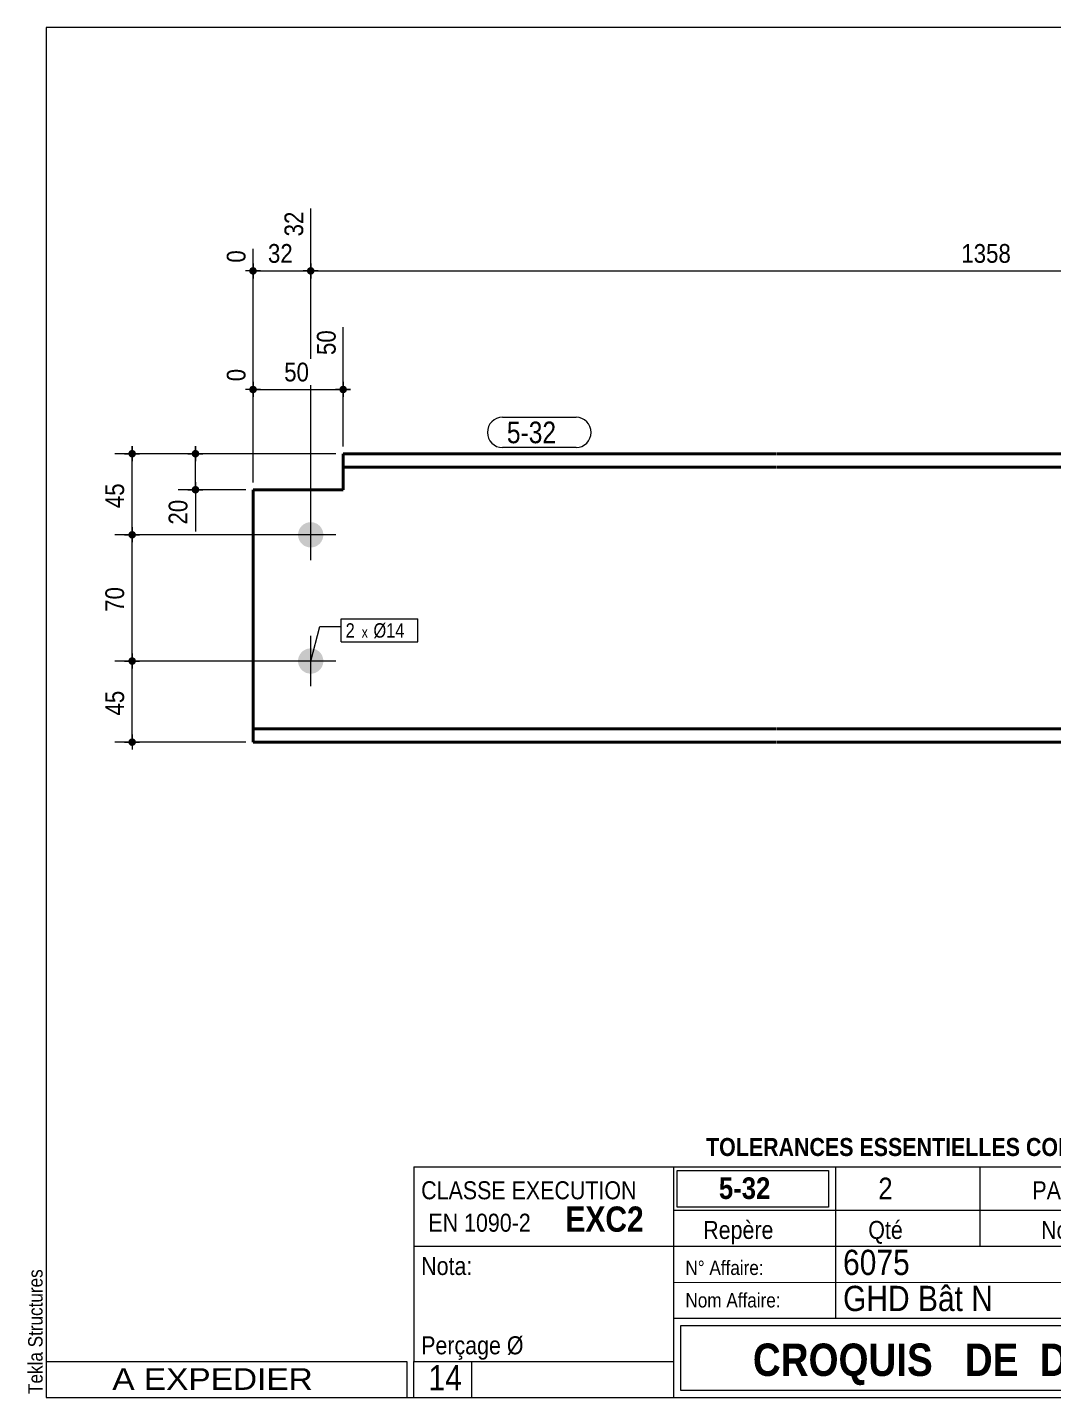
# Model space of a CAD drawing. Header units: millimetres. Extents: x 2 to 287, y 5 to 195.
# Drawn here: x 2.4 to 144.7, y 5 to 195 of the extents above; entities that cross this region are included whole.
import ezdxf

# ---------------------------------------------------------------- set-up
doc = ezdxf.new("R2010")
doc.units = ezdxf.units.MM
for name, color, linetype, lineweight in [('Autre type objet', 1, 'Continuous', 0), ('Boulon', 7, 'Continuous', 0), ('Cotation', 7, 'Continuous', 0), ('Désignation boulon', 3, 'Continuous', 0), ('Feuille dessin', 5, 'Continuous', 0), ('Piece', 2, 'Continuous', 0), ('Repère pièce', 3, 'Continuous', 0)]:
    doc.layers.add(name, color=color, linetype=linetype, lineweight=lineweight)
doc.styles.add('ARIAL', font='ARIAL.TTF')
doc.styles.add('ARIAL_BOLD', font='ARIALBD.TTF')
doc.styles.add('ARIAL_NARROW', font='ARIAL.TTF')
doc.styles.add('COMIC_SANS_MS', font='COMIC.TTF')

# ---------------------------------------------------------------- blocks, each defined once
blk = doc.blocks.new('*A2')
at = {"layer": 'Boulon'}
for points in [[(43.43, 124.59), (43.43, 124.55), (43.43, 124.51), (43.42, 124.47), (43.42, 124.42), (43.41, 124.38), (43.4, 124.34), (43.4, 124.3), (43.39, 124.25), (43.38, 124.21), (43.37, 124.17), (43.35, 124.13), (43.34, 124.09), (43.33, 124.05), (43.31, 124.01), (43.3, 123.97), (43.28, 123.93), (43.26, 123.89), (43.24, 123.85), (43.22, 123.81), (43.2, 123.78), (43.18, 123.74), (43.16, 123.7), (43.14, 123.67), (43.11, 123.63), (43.09, 123.6), (43.06, 123.56), (43.03, 123.53), (43.01, 123.49), (42.98, 123.46), (42.95, 123.43), (42.92, 123.4), (42.89, 123.37), (42.86, 123.34), (42.82, 123.31), (42.79, 123.28), (42.76, 123.26), (42.72, 123.23), (42.69, 123.21), (42.65, 123.18), (42.62, 123.16), (42.58, 123.14), (42.54, 123.11), (42.5, 123.09), (42.47, 123.07), (42.43, 123.06), (42.39, 123.04), (42.35, 123.02), (42.31, 123), (42.27, 122.99), (42.23, 122.98), (42.19, 122.96), (42.15, 122.95), (42.11, 122.94), (42.06, 122.93), (42.02, 122.92), (41.98, 122.91), (41.94, 122.91), (41.89, 122.9), (41.85, 122.9), (41.81, 122.89), (41.77, 122.89), (41.72, 122.89), (41.68, 122.89), (41.64, 122.89), (41.59, 122.89), (41.55, 122.89), (41.51, 122.9), (41.47, 122.9), (41.42, 122.91), (41.38, 122.91), (41.34, 122.92), (41.3, 122.93), (41.25, 122.94), (41.21, 122.95), (41.17, 122.96), (41.13, 122.98), (41.09, 122.99), (41.05, 123), (41.01, 123.02), (40.97, 123.04), (40.93, 123.06), (40.89, 123.07), (40.86, 123.09), (40.82, 123.11), (40.78, 123.14), (40.74, 123.16), (40.71, 123.18), (40.67, 123.21), (40.64, 123.23), (40.6, 123.26), (40.57, 123.28), (40.54, 123.31), (40.5, 123.34), (40.47, 123.37), (40.44, 123.4), (40.41, 123.43), (40.38, 123.46), (40.35, 123.49), (40.33, 123.53), (40.3, 123.56), (40.27, 123.6), (40.25, 123.63), (40.22, 123.67), (40.2, 123.7), (40.18, 123.74), (40.16, 123.78), (40.14, 123.81), (40.12, 123.85), (40.1, 123.89), (40.08, 123.93), (40.06, 123.97), (40.05, 124.01), (40.03, 124.05), (40.02, 124.09), (40.01, 124.13), (39.99, 124.17), (39.98, 124.21), (39.97, 124.25), (39.96, 124.3), (39.96, 124.34), (39.95, 124.38), (39.94, 124.42), (39.94, 124.47), (39.93, 124.51), (39.93, 124.55), (39.93, 124.59), (39.93, 124.64), (39.93, 124.68), (39.93, 124.72), (39.93, 124.77), (39.94, 124.81), (39.94, 124.85), (39.95, 124.89), (39.96, 124.94), (39.96, 124.98), (39.97, 125.02), (39.98, 125.06), (39.99, 125.1), (40.01, 125.15), (40.02, 125.19), (40.03, 125.23), (40.05, 125.27), (40.06, 125.31), (40.08, 125.35), (40.1, 125.39), (40.12, 125.42), (40.14, 125.46), (40.16, 125.5), (40.18, 125.54), (40.2, 125.57), (40.22, 125.61), (40.25, 125.65), (40.27, 125.68), (40.3, 125.71), (40.33, 125.75), (40.35, 125.78), (40.38, 125.81), (40.41, 125.84), (40.44, 125.88), (40.47, 125.91), (40.5, 125.93), (40.54, 125.96), (40.57, 125.99), (40.6, 126.02), (40.64, 126.04), (40.67, 126.07), (40.71, 126.09), (40.74, 126.12), (40.78, 126.14), (40.82, 126.16), (40.86, 126.18), (40.89, 126.2), (40.93, 126.22), (40.97, 126.24), (41.01, 126.25), (41.05, 126.27), (41.09, 126.29), (41.13, 126.3), (41.17, 126.31), (41.21, 126.32), (41.25, 126.34), (41.3, 126.35), (41.34, 126.35), (41.38, 126.36), (41.42, 126.37), (41.47, 126.37), (41.51, 126.38), (41.55, 126.38), (41.59, 126.39), (41.64, 126.39), (41.68, 126.39), (41.72, 126.39), (41.77, 126.39), (41.81, 126.38), (41.85, 126.38), (41.89, 126.37), (41.94, 126.37), (41.98, 126.36), (42.02, 126.35), (42.06, 126.35), (42.11, 126.34), (42.15, 126.32), (42.19, 126.31), (42.23, 126.3), (42.27, 126.29), (42.31, 126.27), (42.35, 126.25), (42.39, 126.24), (42.43, 126.22), (42.47, 126.2), (42.5, 126.18), (42.54, 126.16), (42.58, 126.14), (42.62, 126.12), (42.65, 126.09), (42.69, 126.07), (42.72, 126.04), (42.76, 126.02), (42.79, 125.99), (42.82, 125.96), (42.86, 125.93), (42.89, 125.91), (42.92, 125.88), (42.95, 125.84), (42.98, 125.81), (43.01, 125.78), (43.03, 125.75), (43.06, 125.71), (43.09, 125.68), (43.11, 125.65), (43.14, 125.61), (43.16, 125.57), (43.18, 125.54), (43.2, 125.5), (43.22, 125.46), (43.24, 125.42), (43.26, 125.39), (43.28, 125.35), (43.3, 125.31), (43.31, 125.27), (43.33, 125.23), (43.34, 125.19), (43.35, 125.15), (43.37, 125.1), (43.38, 125.06), (43.39, 125.02), (43.4, 124.98), (43.4, 124.94), (43.41, 124.89), (43.42, 124.85), (43.42, 124.81), (43.43, 124.77), (43.43, 124.72), (43.43, 124.68), (43.43, 124.64)], [(43.43, 107.09), (43.43, 107.05), (43.43, 107.01), (43.42, 106.97), (43.42, 106.92), (43.41, 106.88), (43.4, 106.84), (43.4, 106.8), (43.39, 106.75), (43.38, 106.71), (43.37, 106.67), (43.35, 106.63), (43.34, 106.59), (43.33, 106.55), (43.31, 106.51), (43.3, 106.47), (43.28, 106.43), (43.26, 106.39), (43.24, 106.35), (43.22, 106.31), (43.2, 106.28), (43.18, 106.24), (43.16, 106.2), (43.14, 106.17), (43.11, 106.13), (43.09, 106.1), (43.06, 106.06), (43.03, 106.03), (43.01, 105.99), (42.98, 105.96), (42.95, 105.93), (42.92, 105.9), (42.89, 105.87), (42.86, 105.84), (42.82, 105.81), (42.79, 105.78), (42.76, 105.76), (42.72, 105.73), (42.69, 105.71), (42.65, 105.68), (42.62, 105.66), (42.58, 105.64), (42.54, 105.61), (42.5, 105.59), (42.47, 105.57), (42.43, 105.56), (42.39, 105.54), (42.35, 105.52), (42.31, 105.5), (42.27, 105.49), (42.23, 105.48), (42.19, 105.46), (42.15, 105.45), (42.11, 105.44), (42.06, 105.43), (42.02, 105.42), (41.98, 105.41), (41.94, 105.41), (41.89, 105.4), (41.85, 105.4), (41.81, 105.39), (41.77, 105.39), (41.72, 105.39), (41.68, 105.39), (41.64, 105.39), (41.59, 105.39), (41.55, 105.39), (41.51, 105.4), (41.47, 105.4), (41.42, 105.41), (41.38, 105.41), (41.34, 105.42), (41.3, 105.43), (41.25, 105.44), (41.21, 105.45), (41.17, 105.46), (41.13, 105.48), (41.09, 105.49), (41.05, 105.5), (41.01, 105.52), (40.97, 105.54), (40.93, 105.56), (40.89, 105.57), (40.86, 105.59), (40.82, 105.61), (40.78, 105.64), (40.74, 105.66), (40.71, 105.68), (40.67, 105.71), (40.64, 105.73), (40.6, 105.76), (40.57, 105.78), (40.54, 105.81), (40.5, 105.84), (40.47, 105.87), (40.44, 105.9), (40.41, 105.93), (40.38, 105.96), (40.35, 105.99), (40.33, 106.03), (40.3, 106.06), (40.27, 106.1), (40.25, 106.13), (40.22, 106.17), (40.2, 106.2), (40.18, 106.24), (40.16, 106.28), (40.14, 106.31), (40.12, 106.35), (40.1, 106.39), (40.08, 106.43), (40.06, 106.47), (40.05, 106.51), (40.03, 106.55), (40.02, 106.59), (40.01, 106.63), (39.99, 106.67), (39.98, 106.71), (39.97, 106.75), (39.96, 106.8), (39.96, 106.84), (39.95, 106.88), (39.94, 106.92), (39.94, 106.97), (39.93, 107.01), (39.93, 107.05), (39.93, 107.09), (39.93, 107.14), (39.93, 107.18), (39.93, 107.22), (39.93, 107.27), (39.94, 107.31), (39.94, 107.35), (39.95, 107.39), (39.96, 107.44), (39.96, 107.48), (39.97, 107.52), (39.98, 107.56), (39.99, 107.6), (40.01, 107.65), (40.02, 107.69), (40.03, 107.73), (40.05, 107.77), (40.06, 107.81), (40.08, 107.85), (40.1, 107.89), (40.12, 107.92), (40.14, 107.96), (40.16, 108), (40.18, 108.04), (40.2, 108.07), (40.22, 108.11), (40.25, 108.15), (40.27, 108.18), (40.3, 108.21), (40.33, 108.25), (40.35, 108.28), (40.38, 108.31), (40.41, 108.34), (40.44, 108.38), (40.47, 108.41), (40.5, 108.43), (40.54, 108.46), (40.57, 108.49), (40.6, 108.52), (40.64, 108.54), (40.67, 108.57), (40.71, 108.59), (40.74, 108.62), (40.78, 108.64), (40.82, 108.66), (40.86, 108.68), (40.89, 108.7), (40.93, 108.72), (40.97, 108.74), (41.01, 108.75), (41.05, 108.77), (41.09, 108.79), (41.13, 108.8), (41.17, 108.81), (41.21, 108.82), (41.25, 108.84), (41.3, 108.85), (41.34, 108.85), (41.38, 108.86), (41.42, 108.87), (41.47, 108.87), (41.51, 108.88), (41.55, 108.88), (41.59, 108.89), (41.64, 108.89), (41.68, 108.89), (41.72, 108.89), (41.77, 108.89), (41.81, 108.88), (41.85, 108.88), (41.89, 108.87), (41.94, 108.87), (41.98, 108.86), (42.02, 108.85), (42.06, 108.85), (42.11, 108.84), (42.15, 108.82), (42.19, 108.81), (42.23, 108.8), (42.27, 108.79), (42.31, 108.77), (42.35, 108.75), (42.39, 108.74), (42.43, 108.72), (42.47, 108.7), (42.5, 108.68), (42.54, 108.66), (42.58, 108.64), (42.62, 108.62), (42.65, 108.59), (42.69, 108.57), (42.72, 108.54), (42.76, 108.52), (42.79, 108.49), (42.82, 108.46), (42.86, 108.43), (42.89, 108.41), (42.92, 108.38), (42.95, 108.34), (42.98, 108.31), (43.01, 108.28), (43.03, 108.25), (43.06, 108.21), (43.09, 108.18), (43.11, 108.15), (43.14, 108.11), (43.16, 108.07), (43.18, 108.04), (43.2, 108), (43.22, 107.96), (43.24, 107.92), (43.26, 107.89), (43.28, 107.85), (43.3, 107.81), (43.31, 107.77), (43.33, 107.73), (43.34, 107.69), (43.35, 107.65), (43.37, 107.6), (43.38, 107.56), (43.39, 107.52), (43.4, 107.48), (43.4, 107.44), (43.41, 107.39), (43.42, 107.35), (43.42, 107.31), (43.43, 107.27), (43.43, 107.22), (43.43, 107.18), (43.43, 107.14)]]:
    blk.add_hatch(color=256, dxfattribs=at).paths.add_polyline_path(points, flags=17)
at = {"layer": 'Boulon', "linetype": 'Continuous', "lineweight": 0}
for p, q in [((41.68, 121.14), (41.68, 128.14)), ((45.18, 124.64), (38.18, 124.64)), ((41.68, 103.64), (41.68, 110.64)), ((45.18, 107.14), (38.18, 107.14))]:
    blk.add_line(p, q, dxfattribs=at)
blk = doc.blocks.new('*A3')
at = {"layer": 'Piece', "color": 2, "linetype": 'Continuous', "lineweight": 40}
for p, q in [((106.18, 135.887617), (46.18, 135.887617)), ((46.18, 135.887617), (46.18, 130.887617)), ((225.330001, 135.887617), (106.28, 135.887617)), ((106.18, 134.037617), (46.18, 134.037617)), ((225.330001, 134.037617), (106.28, 134.037617)), ((46.18, 130.887617), (33.68, 130.887617)), ((33.68, 97.737617), (33.68, 130.887617)), ((33.68, 95.887617), (33.68, 97.737617)), ((106.18, 97.737617), (33.68, 97.737617)), ((237.830001, 97.737617), (106.28, 97.737617)), ((106.18, 95.887617), (33.68, 95.887617)), ((237.830001, 95.887617), (106.28, 95.887617))]:
    blk.add_line(p, q, dxfattribs=at)
blk = doc.blocks.new('*A4')
at = {"layer": 'Feuille dessin', "linetype": 'Continuous', "lineweight": 0}
for p, q in [((282, 195), (5, 195)), ((5, 195), (5, 5)), ((5, 5), (282, 5))]:
    blk.add_line(p, q, dxfattribs=at)
at = {"layer": 'Feuille dessin', "style": 'ARIAL', "width": 0.85}
blk.add_text('Tekla Structures', height=2, rotation=90, dxfattribs=at).set_placement((4.5, 5.5))
blk = doc.blocks.new('*A6')
at = {"layer": 'Autre type objet', "linetype": 'Continuous', "lineweight": 0}
for p, q in [((56, 37), (92, 37)), ((56, 37), (56, 10)), ((92, 37), (92, 10)), ((56, 26), (92, 26)), ((56, 10), (92, 10)), ((56, 5), (56, 10)), ((64, 5), (64, 10)), ((56, 5), (64, 5))]:
    blk.add_line(p, q, dxfattribs=at)
at = {"layer": 'Autre type objet', "width": 0.85}
for s, height, style, p in [('CLASSE EXECUTION', 2.5, 'ARIAL', (57, 32.5)), ('EN 1090-2', 2.5, 'ARIAL', (58, 28)), ('EXC2', 3.5, 'ARIAL_BOLD', (77, 28)), ('Nota:', 2.5, 'ARIAL', (57, 22)), ('Perçage Ø', 2.5, 'ARIAL', (57, 11)), ('14', 3.5, 'ARIAL_NARROW', (58.014234, 6))]:
    blk.add_text(s, height=height, dxfattribs=dict(at, style=style)).set_placement(p)
blk = doc.blocks.new('*A7')
at = {"layer": 'Autre type objet', "linetype": 'Continuous', "lineweight": 0}
for p, q in [((92, 37), (282, 37)), ((92, 37), (92, 31)), ((92.51953, 36.5), (113.5, 36.5)), ((92.51953, 31.394341), (92.51953, 36.5)), ((113.5, 36.5), (113.5, 31.394341)), ((114.5, 31), (114.5, 37)), ((134.5, 31), (134.5, 37)), ((92, 31), (282, 31)), ((92, 31), (92, 5)), ((113.5, 31.394341), (92.51953, 31.394341)), ((114.5, 16), (114.5, 31)), ((134.5, 26), (134.5, 31)), ((92, 26), (282, 26)), ((92, 21), (241.327069, 20.935451)), ((92, 16), (181, 16)), ((93, 15), (180, 15)), ((93, 6), (93, 15)), ((180, 6), (93, 6)), ((92, 5), (282, 5))]:
    blk.add_line(p, q, dxfattribs=at)
at = {"layer": 'Autre type objet', "width": 0.85}
for s, height, style, p in [('TOLERANCES ESSENTIELLES CONFORMES A LA NORME 1090-1', 2.5, 'ARIAL_BOLD', (96.5, 38.5)), ('5-32', 3, 'ARIAL_BOLD', (98.285724, 32.540141)), ('2', 3, 'ARIAL', (120.389893, 32.5)), ('PANNE', 2.5, 'ARIAL', (141.75415, 32.5)), ('Repère', 2.5, 'ARIAL', (96.112978, 27)), ('Qté', 2.5, 'ARIAL', (119, 27)), ('Nom', 2.5, 'ARIAL', (142.961426, 27)), ('6075', 3.5, 'ARIAL', (115.5, 22)), ('N° Affaire:', 2, 'ARIAL', (93.640566, 22)), ('Nom Affaire:', 2, 'ARIAL', (93.640566, 17.5)), ('GHD Bât N', 3.5, 'ARIAL', (115.5, 17)), ('CROQUIS   DE  DEBIT', 4.5, 'ARIAL_BOLD', (103, 8))]:
    blk.add_text(s, height=height, dxfattribs=dict(at, style=style)).set_placement(p)
blk = doc.blocks.new('*A8')
at = {"layer": 'Autre type objet', "linetype": 'Continuous', "lineweight": 0}
for p, q in [((5, 10), (55, 10)), ((5, 10), (5, 5)), ((55, 10), (55, 5)), ((5, 5), (55, 5))]:
    blk.add_line(p, q, dxfattribs=at)
at = {"layer": 'Autre type objet', "style": 'ARIAL', "width": 1.105}
blk.add_text('A EXPEDIER', height=3, dxfattribs=at).set_placement((14.169647, 6.073465))
blk = doc.blocks.new('*A9')
at = {"layer": 'Cotation'}
for points in [[(33.65, 144.27), (33.63, 144.27), (33.6, 144.27), (33.58, 144.28), (33.55, 144.28), (33.53, 144.29), (33.5, 144.3), (33.48, 144.31), (33.46, 144.32), (33.43, 144.33), (33.41, 144.34), (33.39, 144.36), (33.37, 144.37), (33.35, 144.39), (33.33, 144.4), (33.31, 144.42), (33.29, 144.44), (33.28, 144.46), (33.26, 144.48), (33.25, 144.5), (33.23, 144.52), (33.22, 144.54), (33.21, 144.57), (33.2, 144.59), (33.19, 144.61), (33.18, 144.64), (33.18, 144.66), (33.17, 144.69), (33.17, 144.71), (33.16, 144.74), (33.16, 144.76), (33.16, 144.79), (33.16, 144.81), (33.16, 144.84), (33.17, 144.86), (33.17, 144.89), (33.18, 144.91), (33.18, 144.94), (33.19, 144.96), (33.2, 144.99), (33.21, 145.01), (33.22, 145.03), (33.23, 145.05), (33.25, 145.08), (33.26, 145.1), (33.28, 145.12), (33.29, 145.14), (33.31, 145.16), (33.33, 145.17), (33.35, 145.19), (33.37, 145.21), (33.39, 145.22), (33.41, 145.23), (33.43, 145.25), (33.46, 145.26), (33.48, 145.27), (33.5, 145.28), (33.53, 145.29), (33.55, 145.29), (33.58, 145.3), (33.6, 145.3), (33.63, 145.31), (33.65, 145.31), (33.68, 145.31), (33.71, 145.31), (33.73, 145.31), (33.76, 145.3), (33.78, 145.3), (33.81, 145.29), (33.83, 145.29), (33.86, 145.28), (33.88, 145.27), (33.9, 145.26), (33.93, 145.25), (33.95, 145.23), (33.97, 145.22), (33.99, 145.21), (34.01, 145.19), (34.03, 145.17), (34.05, 145.16), (34.07, 145.14), (34.08, 145.12), (34.1, 145.1), (34.11, 145.08), (34.13, 145.05), (34.14, 145.03), (34.15, 145.01), (34.16, 144.99), (34.17, 144.96), (34.18, 144.94), (34.18, 144.91), (34.19, 144.89), (34.19, 144.86), (34.2, 144.84), (34.2, 144.81), (34.2, 144.79), (34.2, 144.76), (34.2, 144.74), (34.19, 144.71), (34.19, 144.69), (34.18, 144.66), (34.18, 144.64), (34.17, 144.61), (34.16, 144.59), (34.15, 144.57), (34.14, 144.54), (34.13, 144.52), (34.11, 144.5), (34.1, 144.48), (34.08, 144.46), (34.07, 144.44), (34.05, 144.42), (34.03, 144.4), (34.01, 144.39), (33.99, 144.37), (33.97, 144.36), (33.95, 144.34), (33.93, 144.33), (33.9, 144.32), (33.88, 144.31), (33.86, 144.3), (33.83, 144.29), (33.81, 144.28), (33.78, 144.28), (33.76, 144.27), (33.73, 144.27), (33.71, 144.27), (33.68, 144.27)], [(46.15, 144.27), (46.13, 144.27), (46.1, 144.27), (46.08, 144.28), (46.05, 144.28), (46.03, 144.29), (46, 144.3), (45.98, 144.31), (45.96, 144.32), (45.93, 144.33), (45.91, 144.34), (45.89, 144.36), (45.87, 144.37), (45.85, 144.39), (45.83, 144.4), (45.81, 144.42), (45.79, 144.44), (45.78, 144.46), (45.76, 144.48), (45.75, 144.5), (45.73, 144.52), (45.72, 144.54), (45.71, 144.57), (45.7, 144.59), (45.69, 144.61), (45.68, 144.64), (45.68, 144.66), (45.67, 144.69), (45.67, 144.71), (45.66, 144.74), (45.66, 144.76), (45.66, 144.79), (45.66, 144.81), (45.66, 144.84), (45.67, 144.86), (45.67, 144.89), (45.68, 144.91), (45.68, 144.94), (45.69, 144.96), (45.7, 144.99), (45.71, 145.01), (45.72, 145.03), (45.73, 145.05), (45.75, 145.08), (45.76, 145.1), (45.78, 145.12), (45.79, 145.14), (45.81, 145.16), (45.83, 145.17), (45.85, 145.19), (45.87, 145.21), (45.89, 145.22), (45.91, 145.23), (45.93, 145.25), (45.96, 145.26), (45.98, 145.27), (46, 145.28), (46.03, 145.29), (46.05, 145.29), (46.08, 145.3), (46.1, 145.3), (46.13, 145.31), (46.15, 145.31), (46.18, 145.31), (46.21, 145.31), (46.23, 145.31), (46.26, 145.3), (46.28, 145.3), (46.31, 145.29), (46.33, 145.29), (46.36, 145.28), (46.38, 145.27), (46.4, 145.26), (46.43, 145.25), (46.45, 145.23), (46.47, 145.22), (46.49, 145.21), (46.51, 145.19), (46.53, 145.17), (46.55, 145.16), (46.57, 145.14), (46.58, 145.12), (46.6, 145.1), (46.61, 145.08), (46.63, 145.05), (46.64, 145.03), (46.65, 145.01), (46.66, 144.99), (46.67, 144.96), (46.68, 144.94), (46.68, 144.91), (46.69, 144.89), (46.69, 144.86), (46.7, 144.84), (46.7, 144.81), (46.7, 144.79), (46.7, 144.76), (46.7, 144.74), (46.69, 144.71), (46.69, 144.69), (46.68, 144.66), (46.68, 144.64), (46.67, 144.61), (46.66, 144.59), (46.65, 144.57), (46.64, 144.54), (46.63, 144.52), (46.61, 144.5), (46.6, 144.48), (46.58, 144.46), (46.57, 144.44), (46.55, 144.42), (46.53, 144.4), (46.51, 144.39), (46.49, 144.37), (46.47, 144.36), (46.45, 144.34), (46.43, 144.33), (46.4, 144.32), (46.38, 144.31), (46.36, 144.3), (46.33, 144.29), (46.31, 144.28), (46.28, 144.28), (46.26, 144.27), (46.23, 144.27), (46.21, 144.27), (46.18, 144.27)]]:
    blk.add_hatch(color=256, dxfattribs=at).paths.add_polyline_path(points, flags=17)
at = {"layer": 'Cotation', "linetype": 'Continuous', "lineweight": 0}
for p, q in [((46.18, 136.89), (46.18, 153.42)), ((33.68, 131.89), (33.68, 147.86)), ((34.72, 144.79), (32.64, 144.79)), ((33.68, 144.79), (32.64, 144.79)), ((33.68, 145.83), (33.68, 143.75)), ((33.68, 144.79), (46.18, 144.79)), ((47.22, 144.79), (45.14, 144.79)), ((46.18, 145.83), (46.18, 143.75)), ((46.18, 144.79), (47.22, 144.79))]:
    blk.add_line(p, q, dxfattribs=at)
at = {"layer": 'Cotation'}
for p in [(33.68, 144.79), (46.18, 144.79)]:
    blk.add_point(p, dxfattribs=at)
at = {"layer": 'Cotation', "style": 'ARIAL', "width": 0.85}
for s, p in [('50', (45.14, 149.57)), ('0', (32.64, 145.93))]:
    blk.add_text(s, height=2.6, rotation=90.0002, dxfattribs=at).set_placement(p)
blk.add_text('50', height=2.6, dxfattribs=at).set_placement((38, 145.91))
blk = doc.blocks.new('*A11')
at = {"layer": 'Cotation'}
for points in [[(33.65, 160.72), (33.63, 160.72), (33.6, 160.72), (33.58, 160.73), (33.55, 160.73), (33.53, 160.74), (33.5, 160.75), (33.48, 160.75), (33.46, 160.77), (33.43, 160.78), (33.41, 160.79), (33.39, 160.8), (33.37, 160.82), (33.35, 160.83), (33.33, 160.85), (33.31, 160.87), (33.29, 160.89), (33.28, 160.91), (33.26, 160.93), (33.25, 160.95), (33.23, 160.97), (33.22, 160.99), (33.21, 161.01), (33.2, 161.04), (33.19, 161.06), (33.18, 161.08), (33.18, 161.11), (33.17, 161.13), (33.17, 161.16), (33.16, 161.18), (33.16, 161.21), (33.16, 161.24), (33.16, 161.26), (33.16, 161.29), (33.17, 161.31), (33.17, 161.34), (33.18, 161.36), (33.18, 161.39), (33.19, 161.41), (33.2, 161.43), (33.21, 161.46), (33.22, 161.48), (33.23, 161.5), (33.25, 161.52), (33.26, 161.55), (33.28, 161.57), (33.29, 161.58), (33.31, 161.6), (33.33, 161.62), (33.35, 161.64), (33.37, 161.65), (33.39, 161.67), (33.41, 161.68), (33.43, 161.69), (33.46, 161.71), (33.48, 161.72), (33.5, 161.72), (33.53, 161.73), (33.55, 161.74), (33.58, 161.75), (33.6, 161.75), (33.63, 161.75), (33.65, 161.75), (33.68, 161.76), (33.71, 161.75), (33.73, 161.75), (33.76, 161.75), (33.78, 161.75), (33.81, 161.74), (33.83, 161.73), (33.86, 161.72), (33.88, 161.72), (33.9, 161.71), (33.93, 161.69), (33.95, 161.68), (33.97, 161.67), (33.99, 161.65), (34.01, 161.64), (34.03, 161.62), (34.05, 161.6), (34.07, 161.58), (34.08, 161.57), (34.1, 161.55), (34.11, 161.52), (34.13, 161.5), (34.14, 161.48), (34.15, 161.46), (34.16, 161.43), (34.17, 161.41), (34.18, 161.39), (34.18, 161.36), (34.19, 161.34), (34.19, 161.31), (34.2, 161.29), (34.2, 161.26), (34.2, 161.24), (34.2, 161.21), (34.2, 161.18), (34.19, 161.16), (34.19, 161.13), (34.18, 161.11), (34.18, 161.08), (34.17, 161.06), (34.16, 161.04), (34.15, 161.01), (34.14, 160.99), (34.13, 160.97), (34.11, 160.95), (34.1, 160.93), (34.08, 160.91), (34.07, 160.89), (34.05, 160.87), (34.03, 160.85), (34.01, 160.83), (33.99, 160.82), (33.97, 160.8), (33.95, 160.79), (33.93, 160.78), (33.9, 160.77), (33.88, 160.75), (33.86, 160.75), (33.83, 160.74), (33.81, 160.73), (33.78, 160.73), (33.76, 160.72), (33.73, 160.72), (33.71, 160.72), (33.68, 160.72)], [(41.65, 160.72), (41.63, 160.72), (41.6, 160.72), (41.58, 160.73), (41.55, 160.73), (41.53, 160.74), (41.5, 160.75), (41.48, 160.75), (41.46, 160.77), (41.43, 160.78), (41.41, 160.79), (41.39, 160.8), (41.37, 160.82), (41.35, 160.83), (41.33, 160.85), (41.31, 160.87), (41.29, 160.89), (41.28, 160.91), (41.26, 160.93), (41.25, 160.95), (41.23, 160.97), (41.22, 160.99), (41.21, 161.01), (41.2, 161.04), (41.19, 161.06), (41.18, 161.08), (41.18, 161.11), (41.17, 161.13), (41.17, 161.16), (41.16, 161.18), (41.16, 161.21), (41.16, 161.24), (41.16, 161.26), (41.16, 161.29), (41.17, 161.31), (41.17, 161.34), (41.18, 161.36), (41.18, 161.39), (41.19, 161.41), (41.2, 161.43), (41.21, 161.46), (41.22, 161.48), (41.23, 161.5), (41.25, 161.52), (41.26, 161.55), (41.28, 161.57), (41.29, 161.58), (41.31, 161.6), (41.33, 161.62), (41.35, 161.64), (41.37, 161.65), (41.39, 161.67), (41.41, 161.68), (41.43, 161.69), (41.46, 161.71), (41.48, 161.72), (41.5, 161.72), (41.53, 161.73), (41.55, 161.74), (41.58, 161.75), (41.6, 161.75), (41.63, 161.75), (41.65, 161.75), (41.68, 161.76), (41.71, 161.75), (41.73, 161.75), (41.76, 161.75), (41.78, 161.75), (41.81, 161.74), (41.83, 161.73), (41.86, 161.72), (41.88, 161.72), (41.9, 161.71), (41.93, 161.69), (41.95, 161.68), (41.97, 161.67), (41.99, 161.65), (42.01, 161.64), (42.03, 161.62), (42.05, 161.6), (42.07, 161.58), (42.08, 161.57), (42.1, 161.55), (42.11, 161.52), (42.13, 161.5), (42.14, 161.48), (42.15, 161.46), (42.16, 161.43), (42.17, 161.41), (42.18, 161.39), (42.18, 161.36), (42.19, 161.34), (42.19, 161.31), (42.2, 161.29), (42.2, 161.26), (42.2, 161.24), (42.2, 161.21), (42.2, 161.18), (42.19, 161.16), (42.19, 161.13), (42.18, 161.11), (42.18, 161.08), (42.17, 161.06), (42.16, 161.04), (42.15, 161.01), (42.14, 160.99), (42.13, 160.97), (42.11, 160.95), (42.1, 160.93), (42.08, 160.91), (42.07, 160.89), (42.05, 160.87), (42.03, 160.85), (42.01, 160.83), (41.99, 160.82), (41.97, 160.8), (41.95, 160.79), (41.93, 160.78), (41.9, 160.77), (41.88, 160.75), (41.86, 160.75), (41.83, 160.74), (41.81, 160.73), (41.78, 160.73), (41.76, 160.72), (41.73, 160.72), (41.71, 160.72), (41.68, 160.72)]]:
    blk.add_hatch(color=256, dxfattribs=at).paths.add_polyline_path(points, flags=17)
at = {"layer": 'Cotation', "linetype": 'Continuous', "lineweight": 0}
for p, q in [((41.68, 149.03), (41.68, 169.87)), ((33.68, 131.89), (33.68, 164.3)), ((33.68, 162.28), (33.68, 160.2)), ((41.68, 162.28), (41.68, 160.2)), ((34.72, 161.24), (32.64, 161.24)), ((33.68, 161.24), (32.64, 161.24)), ((33.68, 161.24), (41.68, 161.24)), ((42.72, 161.24), (40.64, 161.24)), ((41.68, 161.24), (42.72, 161.24)), ((41.68, 125.64), (41.68, 145.39))]:
    blk.add_line(p, q, dxfattribs=at)
at = {"layer": 'Cotation'}
for p in [(33.68, 161.24), (41.68, 161.24)]:
    blk.add_point(p, dxfattribs=at)
at = {"layer": 'Cotation', "style": 'ARIAL', "width": 0.85}
for s, p in [('32', (40.64, 166.02)), ('0', (32.64, 162.38))]:
    blk.add_text(s, height=2.6, rotation=90.0002, dxfattribs=at).set_placement(p)
blk.add_text('32', height=2.6, dxfattribs=at).set_placement((35.75, 162.36))
blk = doc.blocks.new('*A12')
at = {"layer": 'Cotation'}
blk.add_hatch(color=256, dxfattribs=at).paths.add_polyline_path([(41.65, 160.72), (41.63, 160.72), (41.6, 160.72), (41.58, 160.73), (41.55, 160.73), (41.53, 160.74), (41.5, 160.75), (41.48, 160.75), (41.46, 160.77), (41.43, 160.78), (41.41, 160.79), (41.39, 160.8), (41.37, 160.82), (41.35, 160.83), (41.33, 160.85), (41.31, 160.87), (41.29, 160.89), (41.28, 160.91), (41.26, 160.93), (41.25, 160.95), (41.23, 160.97), (41.22, 160.99), (41.21, 161.01), (41.2, 161.04), (41.19, 161.06), (41.18, 161.08), (41.18, 161.11), (41.17, 161.13), (41.17, 161.16), (41.16, 161.18), (41.16, 161.21), (41.16, 161.24), (41.16, 161.26), (41.16, 161.29), (41.17, 161.31), (41.17, 161.34), (41.18, 161.36), (41.18, 161.39), (41.19, 161.41), (41.2, 161.43), (41.21, 161.46), (41.22, 161.48), (41.23, 161.5), (41.25, 161.52), (41.26, 161.55), (41.28, 161.57), (41.29, 161.58), (41.31, 161.6), (41.33, 161.62), (41.35, 161.64), (41.37, 161.65), (41.39, 161.67), (41.41, 161.68), (41.43, 161.69), (41.46, 161.71), (41.48, 161.72), (41.5, 161.72), (41.53, 161.73), (41.55, 161.74), (41.58, 161.75), (41.6, 161.75), (41.63, 161.75), (41.65, 161.75), (41.68, 161.76), (41.71, 161.75), (41.73, 161.75), (41.76, 161.75), (41.78, 161.75), (41.81, 161.74), (41.83, 161.73), (41.86, 161.72), (41.88, 161.72), (41.9, 161.71), (41.93, 161.69), (41.95, 161.68), (41.97, 161.67), (41.99, 161.65), (42.01, 161.64), (42.03, 161.62), (42.05, 161.6), (42.07, 161.58), (42.08, 161.57), (42.1, 161.55), (42.11, 161.52), (42.13, 161.5), (42.14, 161.48), (42.15, 161.46), (42.16, 161.43), (42.17, 161.41), (42.18, 161.39), (42.18, 161.36), (42.19, 161.34), (42.19, 161.31), (42.2, 161.29), (42.2, 161.26), (42.2, 161.24), (42.2, 161.21), (42.2, 161.18), (42.19, 161.16), (42.19, 161.13), (42.18, 161.11), (42.18, 161.08), (42.17, 161.06), (42.16, 161.04), (42.15, 161.01), (42.14, 160.99), (42.13, 160.97), (42.11, 160.95), (42.1, 160.93), (42.08, 160.91), (42.07, 160.89), (42.05, 160.87), (42.03, 160.85), (42.01, 160.83), (41.99, 160.82), (41.97, 160.8), (41.95, 160.79), (41.93, 160.78), (41.9, 160.77), (41.88, 160.75), (41.86, 160.75), (41.83, 160.74), (41.81, 160.73), (41.78, 160.73), (41.76, 160.72), (41.73, 160.72), (41.71, 160.72), (41.68, 160.72)], flags=17)
at = {"layer": 'Cotation', "linetype": 'Continuous', "lineweight": 0}
for p, q in [((41.68, 149.03), (41.68, 169.87)), ((41.68, 162.28), (41.68, 160.2)), ((42.72, 161.24), (40.64, 161.24)), ((41.68, 161.24), (40.64, 161.24)), ((41.68, 161.24), (229.83, 161.24)), ((41.68, 125.64), (41.68, 145.39))]:
    blk.add_line(p, q, dxfattribs=at)
at = {"layer": 'Cotation'}
blk.add_point((41.68, 161.24), dxfattribs=at)
at = {"layer": 'Cotation', "style": 'ARIAL', "width": 0.85}
blk.add_text('1358', height=2.6, dxfattribs=at).set_placement((131.9, 162.36))
blk = doc.blocks.new('*A14')
at = {"layer": 'Cotation'}
for points in [[(25.67, 135.37), (25.65, 135.37), (25.62, 135.37), (25.6, 135.38), (25.57, 135.38), (25.55, 135.39), (25.52, 135.4), (25.5, 135.41), (25.48, 135.42), (25.45, 135.43), (25.43, 135.44), (25.41, 135.46), (25.39, 135.47), (25.37, 135.49), (25.35, 135.5), (25.33, 135.52), (25.31, 135.54), (25.3, 135.56), (25.28, 135.58), (25.27, 135.6), (25.25, 135.62), (25.24, 135.64), (25.23, 135.67), (25.22, 135.69), (25.21, 135.71), (25.2, 135.74), (25.19, 135.76), (25.19, 135.79), (25.18, 135.81), (25.18, 135.84), (25.18, 135.86), (25.18, 135.89), (25.18, 135.91), (25.18, 135.94), (25.18, 135.96), (25.19, 135.99), (25.19, 136.01), (25.2, 136.04), (25.21, 136.06), (25.22, 136.09), (25.23, 136.11), (25.24, 136.13), (25.25, 136.15), (25.27, 136.18), (25.28, 136.2), (25.3, 136.22), (25.31, 136.24), (25.33, 136.26), (25.35, 136.27), (25.37, 136.29), (25.39, 136.31), (25.41, 136.32), (25.43, 136.33), (25.45, 136.35), (25.48, 136.36), (25.5, 136.37), (25.52, 136.38), (25.55, 136.39), (25.57, 136.39), (25.6, 136.4), (25.62, 136.4), (25.65, 136.41), (25.67, 136.41), (25.7, 136.41), (25.72, 136.41), (25.75, 136.41), (25.77, 136.4), (25.8, 136.4), (25.82, 136.39), (25.85, 136.39), (25.87, 136.38), (25.9, 136.37), (25.92, 136.36), (25.94, 136.35), (25.96, 136.33), (25.99, 136.32), (26.01, 136.31), (26.03, 136.29), (26.05, 136.27), (26.07, 136.26), (26.08, 136.24), (26.1, 136.22), (26.12, 136.2), (26.13, 136.18), (26.14, 136.15), (26.16, 136.13), (26.17, 136.11), (26.18, 136.09), (26.19, 136.06), (26.2, 136.04), (26.2, 136.01), (26.21, 135.99), (26.21, 135.96), (26.21, 135.94), (26.22, 135.91), (26.22, 135.89), (26.22, 135.86), (26.21, 135.84), (26.21, 135.81), (26.21, 135.79), (26.2, 135.76), (26.2, 135.74), (26.19, 135.71), (26.18, 135.69), (26.17, 135.67), (26.16, 135.64), (26.14, 135.62), (26.13, 135.6), (26.12, 135.58), (26.1, 135.56), (26.08, 135.54), (26.07, 135.52), (26.05, 135.5), (26.03, 135.49), (26.01, 135.47), (25.99, 135.46), (25.96, 135.44), (25.94, 135.43), (25.92, 135.42), (25.9, 135.41), (25.87, 135.4), (25.85, 135.39), (25.82, 135.38), (25.8, 135.38), (25.77, 135.37), (25.75, 135.37), (25.72, 135.37), (25.7, 135.37)], [(25.67, 130.37), (25.65, 130.37), (25.62, 130.37), (25.6, 130.38), (25.57, 130.38), (25.55, 130.39), (25.52, 130.4), (25.5, 130.41), (25.48, 130.42), (25.45, 130.43), (25.43, 130.44), (25.41, 130.46), (25.39, 130.47), (25.37, 130.49), (25.35, 130.5), (25.33, 130.52), (25.31, 130.54), (25.3, 130.56), (25.28, 130.58), (25.27, 130.6), (25.25, 130.62), (25.24, 130.64), (25.23, 130.67), (25.22, 130.69), (25.21, 130.71), (25.2, 130.74), (25.19, 130.76), (25.19, 130.79), (25.18, 130.81), (25.18, 130.84), (25.18, 130.86), (25.18, 130.89), (25.18, 130.91), (25.18, 130.94), (25.18, 130.96), (25.19, 130.99), (25.19, 131.01), (25.2, 131.04), (25.21, 131.06), (25.22, 131.09), (25.23, 131.11), (25.24, 131.13), (25.25, 131.15), (25.27, 131.18), (25.28, 131.2), (25.3, 131.22), (25.31, 131.24), (25.33, 131.26), (25.35, 131.27), (25.37, 131.29), (25.39, 131.31), (25.41, 131.32), (25.43, 131.33), (25.45, 131.35), (25.48, 131.36), (25.5, 131.37), (25.52, 131.38), (25.55, 131.39), (25.57, 131.39), (25.6, 131.4), (25.62, 131.4), (25.65, 131.41), (25.67, 131.41), (25.7, 131.41), (25.72, 131.41), (25.75, 131.41), (25.77, 131.4), (25.8, 131.4), (25.82, 131.39), (25.85, 131.39), (25.87, 131.38), (25.9, 131.37), (25.92, 131.36), (25.94, 131.35), (25.96, 131.33), (25.99, 131.32), (26.01, 131.31), (26.03, 131.29), (26.05, 131.27), (26.07, 131.26), (26.08, 131.24), (26.1, 131.22), (26.12, 131.2), (26.13, 131.18), (26.14, 131.15), (26.16, 131.13), (26.17, 131.11), (26.18, 131.09), (26.19, 131.06), (26.2, 131.04), (26.2, 131.01), (26.21, 130.99), (26.21, 130.96), (26.21, 130.94), (26.22, 130.91), (26.22, 130.89), (26.22, 130.86), (26.21, 130.84), (26.21, 130.81), (26.21, 130.79), (26.2, 130.76), (26.2, 130.74), (26.19, 130.71), (26.18, 130.69), (26.17, 130.67), (26.16, 130.64), (26.14, 130.62), (26.13, 130.6), (26.12, 130.58), (26.1, 130.56), (26.08, 130.54), (26.07, 130.52), (26.05, 130.5), (26.03, 130.49), (26.01, 130.47), (25.99, 130.46), (25.96, 130.44), (25.94, 130.43), (25.92, 130.42), (25.9, 130.41), (25.87, 130.4), (25.85, 130.39), (25.82, 130.38), (25.8, 130.38), (25.77, 130.37), (25.75, 130.37), (25.72, 130.37), (25.7, 130.37)]]:
    blk.add_hatch(color=256, dxfattribs=at).paths.add_polyline_path(points, flags=17)
at = {"layer": 'Cotation', "linetype": 'Continuous', "lineweight": 0}
for p, q in [((25.7, 136.93), (25.7, 134.85)), ((25.7, 135.89), (25.7, 136.93)), ((45.18, 135.89), (23.28, 135.89)), ((24.66, 135.89), (26.74, 135.89)), ((25.7, 130.89), (25.7, 135.89)), ((25.7, 131.93), (25.7, 129.85)), ((32.68, 130.89), (23.28, 130.89)), ((24.66, 130.89), (26.74, 130.89)), ((25.7, 130.89), (25.7, 125.08)), ((25.7, 130.89), (25.7, 125.08))]:
    blk.add_line(p, q, dxfattribs=at)
at = {"layer": 'Cotation'}
for p in [(25.7, 135.89), (25.7, 130.89)]:
    blk.add_point(p, dxfattribs=at)
at = {"layer": 'Cotation', "style": 'ARIAL', "width": 0.85}
blk.add_text('20', height=2.6, rotation=90.0002, dxfattribs=at).set_placement((24.58, 126.06))
blk = doc.blocks.new('*A16')
at = {"layer": 'Cotation'}
for points in [[(16.89, 106.62), (16.87, 106.62), (16.84, 106.62), (16.82, 106.63), (16.79, 106.63), (16.77, 106.64), (16.74, 106.65), (16.72, 106.66), (16.7, 106.67), (16.67, 106.68), (16.65, 106.69), (16.63, 106.71), (16.61, 106.72), (16.59, 106.74), (16.57, 106.75), (16.55, 106.77), (16.53, 106.79), (16.52, 106.81), (16.5, 106.83), (16.49, 106.85), (16.47, 106.87), (16.46, 106.89), (16.45, 106.92), (16.44, 106.94), (16.43, 106.96), (16.42, 106.99), (16.41, 107.01), (16.41, 107.04), (16.4, 107.06), (16.4, 107.09), (16.4, 107.11), (16.4, 107.14), (16.4, 107.16), (16.4, 107.19), (16.4, 107.21), (16.41, 107.24), (16.41, 107.26), (16.42, 107.29), (16.43, 107.31), (16.44, 107.34), (16.45, 107.36), (16.46, 107.38), (16.47, 107.4), (16.49, 107.43), (16.5, 107.45), (16.52, 107.47), (16.53, 107.49), (16.55, 107.51), (16.57, 107.52), (16.59, 107.54), (16.61, 107.56), (16.63, 107.57), (16.65, 107.58), (16.67, 107.6), (16.7, 107.61), (16.72, 107.62), (16.74, 107.63), (16.77, 107.64), (16.79, 107.64), (16.82, 107.65), (16.84, 107.65), (16.87, 107.66), (16.89, 107.66), (16.92, 107.66), (16.94, 107.66), (16.97, 107.66), (16.99, 107.65), (17.02, 107.65), (17.04, 107.64), (17.07, 107.64), (17.09, 107.63), (17.12, 107.62), (17.14, 107.61), (17.16, 107.6), (17.19, 107.58), (17.21, 107.57), (17.23, 107.56), (17.25, 107.54), (17.27, 107.52), (17.29, 107.51), (17.3, 107.49), (17.32, 107.47), (17.34, 107.45), (17.35, 107.43), (17.36, 107.4), (17.38, 107.38), (17.39, 107.36), (17.4, 107.34), (17.41, 107.31), (17.42, 107.29), (17.42, 107.26), (17.43, 107.24), (17.43, 107.21), (17.44, 107.19), (17.44, 107.16), (17.44, 107.14), (17.44, 107.11), (17.44, 107.09), (17.43, 107.06), (17.43, 107.04), (17.42, 107.01), (17.42, 106.99), (17.41, 106.96), (17.4, 106.94), (17.39, 106.92), (17.38, 106.89), (17.36, 106.87), (17.35, 106.85), (17.34, 106.83), (17.32, 106.81), (17.3, 106.79), (17.29, 106.77), (17.27, 106.75), (17.25, 106.74), (17.23, 106.72), (17.21, 106.71), (17.19, 106.69), (17.16, 106.68), (17.14, 106.67), (17.12, 106.66), (17.09, 106.65), (17.07, 106.64), (17.04, 106.63), (17.02, 106.63), (16.99, 106.62), (16.97, 106.62), (16.94, 106.62), (16.92, 106.62)], [(16.89, 95.37), (16.87, 95.37), (16.84, 95.37), (16.82, 95.38), (16.79, 95.38), (16.77, 95.39), (16.74, 95.4), (16.72, 95.41), (16.7, 95.42), (16.67, 95.43), (16.65, 95.44), (16.63, 95.46), (16.61, 95.47), (16.59, 95.49), (16.57, 95.5), (16.55, 95.52), (16.53, 95.54), (16.52, 95.56), (16.5, 95.58), (16.49, 95.6), (16.47, 95.62), (16.46, 95.64), (16.45, 95.67), (16.44, 95.69), (16.43, 95.71), (16.42, 95.74), (16.41, 95.76), (16.41, 95.79), (16.4, 95.81), (16.4, 95.84), (16.4, 95.86), (16.4, 95.89), (16.4, 95.91), (16.4, 95.94), (16.4, 95.96), (16.41, 95.99), (16.41, 96.01), (16.42, 96.04), (16.43, 96.06), (16.44, 96.09), (16.45, 96.11), (16.46, 96.13), (16.47, 96.15), (16.49, 96.18), (16.5, 96.2), (16.52, 96.22), (16.53, 96.24), (16.55, 96.26), (16.57, 96.27), (16.59, 96.29), (16.61, 96.31), (16.63, 96.32), (16.65, 96.33), (16.67, 96.35), (16.7, 96.36), (16.72, 96.37), (16.74, 96.38), (16.77, 96.39), (16.79, 96.39), (16.82, 96.4), (16.84, 96.4), (16.87, 96.41), (16.89, 96.41), (16.92, 96.41), (16.94, 96.41), (16.97, 96.41), (16.99, 96.4), (17.02, 96.4), (17.04, 96.39), (17.07, 96.39), (17.09, 96.38), (17.12, 96.37), (17.14, 96.36), (17.16, 96.35), (17.19, 96.33), (17.21, 96.32), (17.23, 96.31), (17.25, 96.29), (17.27, 96.27), (17.29, 96.26), (17.3, 96.24), (17.32, 96.22), (17.34, 96.2), (17.35, 96.18), (17.36, 96.15), (17.38, 96.13), (17.39, 96.11), (17.4, 96.09), (17.41, 96.06), (17.42, 96.04), (17.42, 96.01), (17.43, 95.99), (17.43, 95.96), (17.44, 95.94), (17.44, 95.91), (17.44, 95.89), (17.44, 95.86), (17.44, 95.84), (17.43, 95.81), (17.43, 95.79), (17.42, 95.76), (17.42, 95.74), (17.41, 95.71), (17.4, 95.69), (17.39, 95.67), (17.38, 95.64), (17.36, 95.62), (17.35, 95.6), (17.34, 95.58), (17.32, 95.56), (17.3, 95.54), (17.29, 95.52), (17.27, 95.5), (17.25, 95.49), (17.23, 95.47), (17.21, 95.46), (17.19, 95.44), (17.16, 95.43), (17.14, 95.42), (17.12, 95.41), (17.09, 95.4), (17.07, 95.39), (17.04, 95.38), (17.02, 95.38), (16.99, 95.37), (16.97, 95.37), (16.94, 95.37), (16.92, 95.37)]]:
    blk.add_hatch(color=256, dxfattribs=at).paths.add_polyline_path(points, flags=17)
at = {"layer": 'Cotation', "linetype": 'Continuous', "lineweight": 0}
for p, q in [((40.68, 107.14), (14.5, 107.14)), ((15.88, 107.14), (17.96, 107.14)), ((16.92, 108.18), (16.92, 106.1)), ((16.92, 107.14), (16.92, 108.18)), ((16.92, 95.89), (16.92, 107.14)), ((16.92, 96.93), (16.92, 94.85)), ((32.68, 95.89), (14.5, 95.89)), ((15.88, 95.89), (17.96, 95.89)), ((16.92, 95.89), (16.92, 94.85))]:
    blk.add_line(p, q, dxfattribs=at)
at = {"layer": 'Cotation'}
for p in [(16.92, 107.14), (16.92, 95.89)]:
    blk.add_point(p, dxfattribs=at)
at = {"layer": 'Cotation', "style": 'ARIAL', "width": 0.85}
blk.add_text('45', height=2.6, rotation=90.0002, dxfattribs=at).set_placement((15.8, 99.58))
blk = doc.blocks.new('*A17')
at = {"layer": 'Cotation'}
for points in [[(16.89, 124.12), (16.87, 124.12), (16.84, 124.12), (16.82, 124.13), (16.79, 124.13), (16.77, 124.14), (16.74, 124.15), (16.72, 124.16), (16.7, 124.17), (16.67, 124.18), (16.65, 124.19), (16.63, 124.21), (16.61, 124.22), (16.59, 124.24), (16.57, 124.25), (16.55, 124.27), (16.53, 124.29), (16.52, 124.31), (16.5, 124.33), (16.49, 124.35), (16.47, 124.37), (16.46, 124.39), (16.45, 124.42), (16.44, 124.44), (16.43, 124.46), (16.42, 124.49), (16.41, 124.51), (16.41, 124.54), (16.4, 124.56), (16.4, 124.59), (16.4, 124.61), (16.4, 124.64), (16.4, 124.66), (16.4, 124.69), (16.4, 124.71), (16.41, 124.74), (16.41, 124.76), (16.42, 124.79), (16.43, 124.81), (16.44, 124.84), (16.45, 124.86), (16.46, 124.88), (16.47, 124.9), (16.49, 124.93), (16.5, 124.95), (16.52, 124.97), (16.53, 124.99), (16.55, 125.01), (16.57, 125.02), (16.59, 125.04), (16.61, 125.06), (16.63, 125.07), (16.65, 125.08), (16.67, 125.1), (16.7, 125.11), (16.72, 125.12), (16.74, 125.13), (16.77, 125.14), (16.79, 125.14), (16.82, 125.15), (16.84, 125.15), (16.87, 125.16), (16.89, 125.16), (16.92, 125.16), (16.94, 125.16), (16.97, 125.16), (16.99, 125.15), (17.02, 125.15), (17.04, 125.14), (17.07, 125.14), (17.09, 125.13), (17.12, 125.12), (17.14, 125.11), (17.16, 125.1), (17.19, 125.08), (17.21, 125.07), (17.23, 125.06), (17.25, 125.04), (17.27, 125.02), (17.29, 125.01), (17.3, 124.99), (17.32, 124.97), (17.34, 124.95), (17.35, 124.93), (17.36, 124.9), (17.38, 124.88), (17.39, 124.86), (17.4, 124.84), (17.41, 124.81), (17.42, 124.79), (17.42, 124.76), (17.43, 124.74), (17.43, 124.71), (17.44, 124.69), (17.44, 124.66), (17.44, 124.64), (17.44, 124.61), (17.44, 124.59), (17.43, 124.56), (17.43, 124.54), (17.42, 124.51), (17.42, 124.49), (17.41, 124.46), (17.4, 124.44), (17.39, 124.42), (17.38, 124.39), (17.36, 124.37), (17.35, 124.35), (17.34, 124.33), (17.32, 124.31), (17.3, 124.29), (17.29, 124.27), (17.27, 124.25), (17.25, 124.24), (17.23, 124.22), (17.21, 124.21), (17.19, 124.19), (17.16, 124.18), (17.14, 124.17), (17.12, 124.16), (17.09, 124.15), (17.07, 124.14), (17.04, 124.13), (17.02, 124.13), (16.99, 124.12), (16.97, 124.12), (16.94, 124.12), (16.92, 124.12)], [(16.89, 106.62), (16.87, 106.62), (16.84, 106.62), (16.82, 106.63), (16.79, 106.63), (16.77, 106.64), (16.74, 106.65), (16.72, 106.66), (16.7, 106.67), (16.67, 106.68), (16.65, 106.69), (16.63, 106.71), (16.61, 106.72), (16.59, 106.74), (16.57, 106.75), (16.55, 106.77), (16.53, 106.79), (16.52, 106.81), (16.5, 106.83), (16.49, 106.85), (16.47, 106.87), (16.46, 106.89), (16.45, 106.92), (16.44, 106.94), (16.43, 106.96), (16.42, 106.99), (16.41, 107.01), (16.41, 107.04), (16.4, 107.06), (16.4, 107.09), (16.4, 107.11), (16.4, 107.14), (16.4, 107.16), (16.4, 107.19), (16.4, 107.21), (16.41, 107.24), (16.41, 107.26), (16.42, 107.29), (16.43, 107.31), (16.44, 107.34), (16.45, 107.36), (16.46, 107.38), (16.47, 107.4), (16.49, 107.43), (16.5, 107.45), (16.52, 107.47), (16.53, 107.49), (16.55, 107.51), (16.57, 107.52), (16.59, 107.54), (16.61, 107.56), (16.63, 107.57), (16.65, 107.58), (16.67, 107.6), (16.7, 107.61), (16.72, 107.62), (16.74, 107.63), (16.77, 107.64), (16.79, 107.64), (16.82, 107.65), (16.84, 107.65), (16.87, 107.66), (16.89, 107.66), (16.92, 107.66), (16.94, 107.66), (16.97, 107.66), (16.99, 107.65), (17.02, 107.65), (17.04, 107.64), (17.07, 107.64), (17.09, 107.63), (17.12, 107.62), (17.14, 107.61), (17.16, 107.6), (17.19, 107.58), (17.21, 107.57), (17.23, 107.56), (17.25, 107.54), (17.27, 107.52), (17.29, 107.51), (17.3, 107.49), (17.32, 107.47), (17.34, 107.45), (17.35, 107.43), (17.36, 107.4), (17.38, 107.38), (17.39, 107.36), (17.4, 107.34), (17.41, 107.31), (17.42, 107.29), (17.42, 107.26), (17.43, 107.24), (17.43, 107.21), (17.44, 107.19), (17.44, 107.16), (17.44, 107.14), (17.44, 107.11), (17.44, 107.09), (17.43, 107.06), (17.43, 107.04), (17.42, 107.01), (17.42, 106.99), (17.41, 106.96), (17.4, 106.94), (17.39, 106.92), (17.38, 106.89), (17.36, 106.87), (17.35, 106.85), (17.34, 106.83), (17.32, 106.81), (17.3, 106.79), (17.29, 106.77), (17.27, 106.75), (17.25, 106.74), (17.23, 106.72), (17.21, 106.71), (17.19, 106.69), (17.16, 106.68), (17.14, 106.67), (17.12, 106.66), (17.09, 106.65), (17.07, 106.64), (17.04, 106.63), (17.02, 106.63), (16.99, 106.62), (16.97, 106.62), (16.94, 106.62), (16.92, 106.62)]]:
    blk.add_hatch(color=256, dxfattribs=at).paths.add_polyline_path(points, flags=17)
at = {"layer": 'Cotation', "linetype": 'Continuous', "lineweight": 0}
for p, q in [((16.92, 125.68), (16.92, 123.6)), ((16.92, 124.64), (16.92, 125.68)), ((40.68, 124.64), (14.5, 124.64)), ((15.88, 124.64), (17.96, 124.64)), ((16.92, 107.14), (16.92, 124.64)), ((40.68, 107.14), (14.5, 107.14)), ((15.88, 107.14), (17.96, 107.14)), ((16.92, 108.18), (16.92, 106.1)), ((16.92, 107.14), (16.92, 106.1))]:
    blk.add_line(p, q, dxfattribs=at)
at = {"layer": 'Cotation'}
for p in [(16.92, 124.64), (16.92, 107.14)]:
    blk.add_point(p, dxfattribs=at)
at = {"layer": 'Cotation', "style": 'ARIAL', "width": 0.85}
blk.add_text('70', height=2.6, rotation=90.0002, dxfattribs=at).set_placement((15.8, 113.96))
blk = doc.blocks.new('*A18')
at = {"layer": 'Cotation'}
for points in [[(16.89, 135.37), (16.87, 135.37), (16.84, 135.37), (16.82, 135.38), (16.79, 135.38), (16.77, 135.39), (16.74, 135.4), (16.72, 135.41), (16.7, 135.42), (16.67, 135.43), (16.65, 135.44), (16.63, 135.46), (16.61, 135.47), (16.59, 135.49), (16.57, 135.5), (16.55, 135.52), (16.53, 135.54), (16.52, 135.56), (16.5, 135.58), (16.49, 135.6), (16.47, 135.62), (16.46, 135.64), (16.45, 135.67), (16.44, 135.69), (16.43, 135.71), (16.42, 135.74), (16.41, 135.76), (16.41, 135.79), (16.4, 135.81), (16.4, 135.84), (16.4, 135.86), (16.4, 135.89), (16.4, 135.91), (16.4, 135.94), (16.4, 135.96), (16.41, 135.99), (16.41, 136.01), (16.42, 136.04), (16.43, 136.06), (16.44, 136.09), (16.45, 136.11), (16.46, 136.13), (16.47, 136.15), (16.49, 136.18), (16.5, 136.2), (16.52, 136.22), (16.53, 136.24), (16.55, 136.26), (16.57, 136.27), (16.59, 136.29), (16.61, 136.31), (16.63, 136.32), (16.65, 136.33), (16.67, 136.35), (16.7, 136.36), (16.72, 136.37), (16.74, 136.38), (16.77, 136.39), (16.79, 136.39), (16.82, 136.4), (16.84, 136.4), (16.87, 136.41), (16.89, 136.41), (16.92, 136.41), (16.94, 136.41), (16.97, 136.41), (16.99, 136.4), (17.02, 136.4), (17.04, 136.39), (17.07, 136.39), (17.09, 136.38), (17.12, 136.37), (17.14, 136.36), (17.16, 136.35), (17.19, 136.33), (17.21, 136.32), (17.23, 136.31), (17.25, 136.29), (17.27, 136.27), (17.29, 136.26), (17.3, 136.24), (17.32, 136.22), (17.34, 136.2), (17.35, 136.18), (17.36, 136.15), (17.38, 136.13), (17.39, 136.11), (17.4, 136.09), (17.41, 136.06), (17.42, 136.04), (17.42, 136.01), (17.43, 135.99), (17.43, 135.96), (17.44, 135.94), (17.44, 135.91), (17.44, 135.89), (17.44, 135.86), (17.44, 135.84), (17.43, 135.81), (17.43, 135.79), (17.42, 135.76), (17.42, 135.74), (17.41, 135.71), (17.4, 135.69), (17.39, 135.67), (17.38, 135.64), (17.36, 135.62), (17.35, 135.6), (17.34, 135.58), (17.32, 135.56), (17.3, 135.54), (17.29, 135.52), (17.27, 135.5), (17.25, 135.49), (17.23, 135.47), (17.21, 135.46), (17.19, 135.44), (17.16, 135.43), (17.14, 135.42), (17.12, 135.41), (17.09, 135.4), (17.07, 135.39), (17.04, 135.38), (17.02, 135.38), (16.99, 135.37), (16.97, 135.37), (16.94, 135.37), (16.92, 135.37)], [(16.89, 124.12), (16.87, 124.12), (16.84, 124.12), (16.82, 124.13), (16.79, 124.13), (16.77, 124.14), (16.74, 124.15), (16.72, 124.16), (16.7, 124.17), (16.67, 124.18), (16.65, 124.19), (16.63, 124.21), (16.61, 124.22), (16.59, 124.24), (16.57, 124.25), (16.55, 124.27), (16.53, 124.29), (16.52, 124.31), (16.5, 124.33), (16.49, 124.35), (16.47, 124.37), (16.46, 124.39), (16.45, 124.42), (16.44, 124.44), (16.43, 124.46), (16.42, 124.49), (16.41, 124.51), (16.41, 124.54), (16.4, 124.56), (16.4, 124.59), (16.4, 124.61), (16.4, 124.64), (16.4, 124.66), (16.4, 124.69), (16.4, 124.71), (16.41, 124.74), (16.41, 124.76), (16.42, 124.79), (16.43, 124.81), (16.44, 124.84), (16.45, 124.86), (16.46, 124.88), (16.47, 124.9), (16.49, 124.93), (16.5, 124.95), (16.52, 124.97), (16.53, 124.99), (16.55, 125.01), (16.57, 125.02), (16.59, 125.04), (16.61, 125.06), (16.63, 125.07), (16.65, 125.08), (16.67, 125.1), (16.7, 125.11), (16.72, 125.12), (16.74, 125.13), (16.77, 125.14), (16.79, 125.14), (16.82, 125.15), (16.84, 125.15), (16.87, 125.16), (16.89, 125.16), (16.92, 125.16), (16.94, 125.16), (16.97, 125.16), (16.99, 125.15), (17.02, 125.15), (17.04, 125.14), (17.07, 125.14), (17.09, 125.13), (17.12, 125.12), (17.14, 125.11), (17.16, 125.1), (17.19, 125.08), (17.21, 125.07), (17.23, 125.06), (17.25, 125.04), (17.27, 125.02), (17.29, 125.01), (17.3, 124.99), (17.32, 124.97), (17.34, 124.95), (17.35, 124.93), (17.36, 124.9), (17.38, 124.88), (17.39, 124.86), (17.4, 124.84), (17.41, 124.81), (17.42, 124.79), (17.42, 124.76), (17.43, 124.74), (17.43, 124.71), (17.44, 124.69), (17.44, 124.66), (17.44, 124.64), (17.44, 124.61), (17.44, 124.59), (17.43, 124.56), (17.43, 124.54), (17.42, 124.51), (17.42, 124.49), (17.41, 124.46), (17.4, 124.44), (17.39, 124.42), (17.38, 124.39), (17.36, 124.37), (17.35, 124.35), (17.34, 124.33), (17.32, 124.31), (17.3, 124.29), (17.29, 124.27), (17.27, 124.25), (17.25, 124.24), (17.23, 124.22), (17.21, 124.21), (17.19, 124.19), (17.16, 124.18), (17.14, 124.17), (17.12, 124.16), (17.09, 124.15), (17.07, 124.14), (17.04, 124.13), (17.02, 124.13), (16.99, 124.12), (16.97, 124.12), (16.94, 124.12), (16.92, 124.12)]]:
    blk.add_hatch(color=256, dxfattribs=at).paths.add_polyline_path(points, flags=17)
at = {"layer": 'Cotation', "linetype": 'Continuous', "lineweight": 0}
for p, q in [((16.92, 136.93), (16.92, 134.85)), ((16.92, 135.89), (16.92, 136.93)), ((45.18, 135.89), (14.5, 135.89)), ((15.88, 135.89), (17.96, 135.89)), ((16.92, 124.64), (16.92, 135.89)), ((16.92, 125.68), (16.92, 123.6)), ((40.68, 124.64), (14.5, 124.64)), ((15.88, 124.64), (17.96, 124.64)), ((16.92, 124.64), (16.92, 123.6))]:
    blk.add_line(p, q, dxfattribs=at)
at = {"layer": 'Cotation'}
for p in [(16.92, 135.89), (16.92, 124.64)]:
    blk.add_point(p, dxfattribs=at)
at = {"layer": 'Cotation', "style": 'ARIAL', "width": 0.85}
blk.add_text('45', height=2.6, rotation=90.0002, dxfattribs=at).set_placement((15.8, 128.33))
blk = doc.blocks.new('*A23')
at = {"layer": 'Désignation boulon', "linetype": 'Continuous', "lineweight": 0}
for p, q in [((45.9226, 112.980217), (56.538225, 112.980217)), ((45.9226, 109.780217), (45.9226, 112.980217)), ((56.538225, 109.780217), (56.538225, 112.980217)), ((41.68, 107.137617), (42.9226, 111.91355)), ((42.9226, 111.91355), (45.9226, 111.91355)), ((45.9226, 109.780217), (56.538225, 109.780217))]:
    blk.add_line(p, q, dxfattribs=at)
at = {"layer": 'Désignation boulon', "style": 'COMIC_SANS_MS', "width": 0.85}
for s, height, p in [('2', 2, (46.5226, 110.380217)), ('Ø14', 2, (50.381194, 110.380217)), ('x', 1.5, (48.75053, 110.380217))]:
    blk.add_text(s, height=height, dxfattribs=at).set_placement(p)
blk = doc.blocks.new('*A24')
at = {"layer": 'Repère pièce', "linetype": 'Continuous', "lineweight": 0}
for p, q in [((68.28, 140.937617), (78.471211, 140.937617)), ((78.471211, 136.737617), (68.28, 136.737617))]:
    blk.add_line(p, q, dxfattribs=at)
for centre, start, end in [((68.28, 138.837617), 90, 270), ((78.471211, 138.837617), 270, 90)]:
    blk.add_arc(centre, 2.1, start, end, dxfattribs=at)
at = {"layer": 'Repère pièce', "style": 'COMIC_SANS_MS', "width": 0.85}
blk.add_text('5-32', height=3, dxfattribs=at).set_placement((68.88, 137.337617))

msp = doc.modelspace()

# ---------------------------------------------------------------- block references
at = {"lineweight": 0}
for name in ['*A4', '*A11', '*A12', '*A9', '*A24', '*A18', '*A14', '*A3', '*A2', '*A17', '*A23', '*A16', '*A7', '*A6', '*A8']:
    msp.add_blockref(name, (0, 0), dxfattribs=at)

doc.saveas('drawing.dxf')
